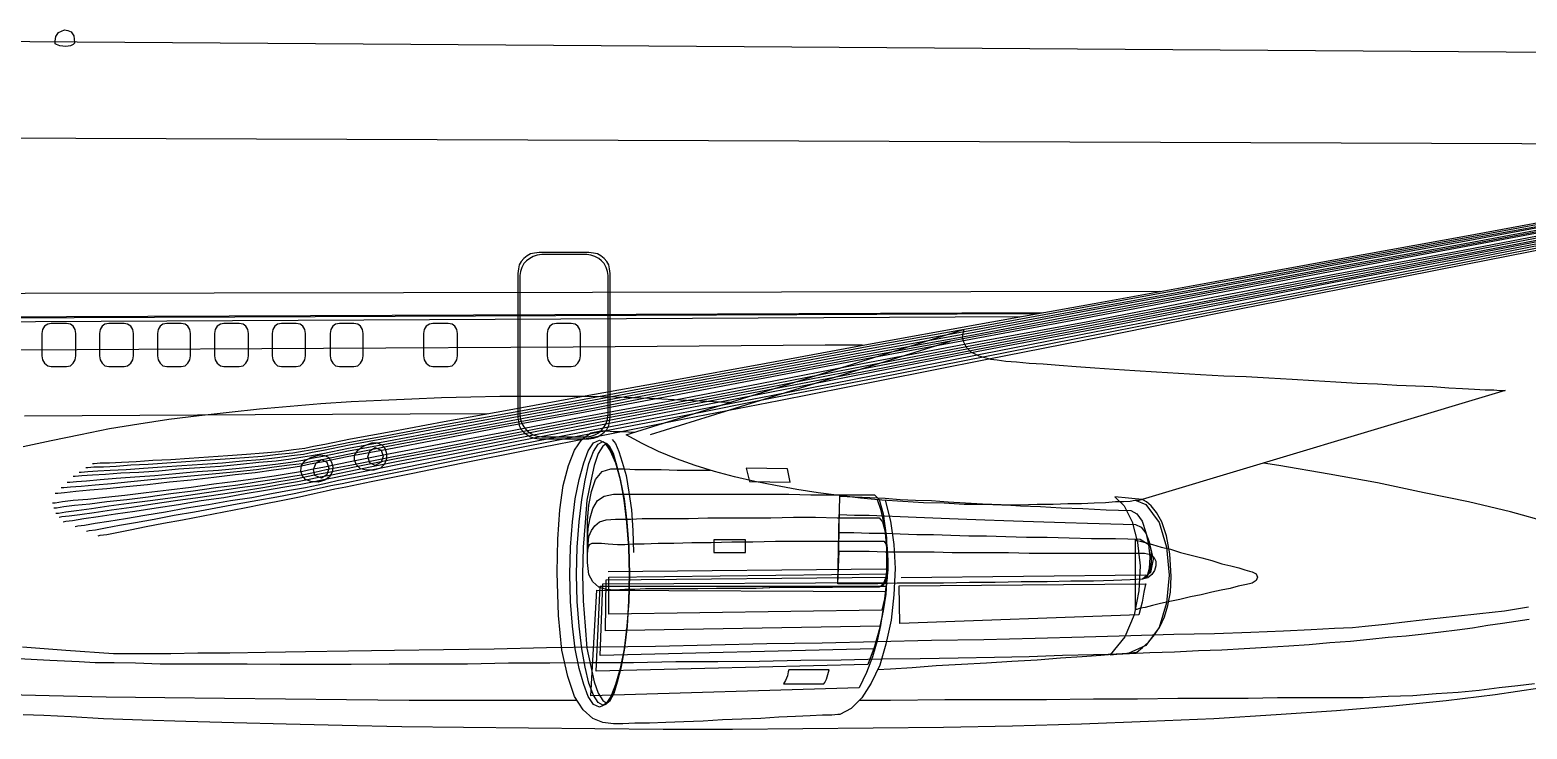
# Model space of a CAD drawing. Extents: x 526 to 2267, y -112 to 246.
# Drawn here: x 614.44 to 655.99, y 82.56 to 101.96 of the extents above; entities that cross this region are included whole.
import ezdxf

# ---------------------------------------------------------------- set-up
doc = ezdxf.new("R2010")
doc.units = 0
doc.header["$MEASUREMENT"] = 0
doc.layers.get('0').update_dxf_attribs({"linetype": 'CONTINUOUS'})

msp = doc.modelspace()

# ---------------------------------------------------------------- linework, layer by layer
at = {"linetype": 'Continuous'}
for points in [[(615.142, 101.592), (615.142, 101.648), (615.16, 101.777), (615.234, 101.888), (615.399, 101.961), (615.491, 101.943), (615.583, 101.906), (615.657, 101.795), (615.675, 101.611), (615.675, 101.592), (615.639, 101.555), (615.565, 101.519), (615.436, 101.5), (615.27, 101.519), (615.178, 101.555), (615.142, 101.574), (615.142, 101.592)], [(610.461, 101.666), (683.16, 101.155)], [(610.461, 101.666), (683.16, 101.155)], [(610.461, 101.666), (683.16, 101.155)], [(670.891, 98.741), (568.05, 99.124)], [(615.988, 89.82), (616.044, 89.82), (616.21, 89.839), (616.486, 89.839), (616.836, 89.857), (617.241, 89.894), (617.721, 89.912), (618.236, 89.949), (618.77, 89.986), (619.305, 90.023), (619.858, 90.059), (620.392, 90.096), (620.889, 90.133), (621.331, 90.188), (621.737, 90.225), (622.05, 90.28), (622.29, 90.317), (622.603, 90.372), (623.322, 90.52), (624.446, 90.722), (625.901, 90.999), (627.706, 91.331), (629.825, 91.717), (632.202, 92.159), (634.836, 92.639), (637.674, 93.173), (640.732, 93.726), (643.937, 94.315), (647.273, 94.923), (650.717, 95.55), (654.254, 96.194), (657.847, 96.858)], [(616.173, 89.931), (616.228, 89.931), (616.394, 89.949), (616.652, 89.949), (616.984, 89.967), (617.389, 89.986), (617.85, 90.023), (618.347, 90.041), (618.863, 90.078), (619.397, 90.115), (619.931, 90.151), (620.448, 90.188), (620.926, 90.225), (621.368, 90.262), (621.756, 90.317), (622.069, 90.354), (622.308, 90.409), (622.621, 90.464), (623.34, 90.612), (624.464, 90.814), (625.938, 91.091), (627.743, 91.423), (629.844, 91.809), (632.238, 92.233), (634.873, 92.712), (637.711, 93.246), (640.769, 93.8), (643.974, 94.37), (647.328, 94.978), (650.772, 95.605), (654.309, 96.25), (657.902, 96.913)], [(657.571, 96.489), (654.015, 95.807), (650.496, 95.145), (647.07, 94.499), (643.753, 93.855), (640.566, 93.265), (637.544, 92.694), (634.707, 92.141), (632.109, 91.644), (629.733, 91.202), (627.633, 90.796), (625.846, 90.464), (624.39, 90.188), (623.285, 89.967), (622.566, 89.82), (622.253, 89.765), (622.013, 89.709), (621.663, 89.654), (621.221, 89.58), (620.705, 89.506), (620.152, 89.433), (619.545, 89.359), (618.918, 89.267), (618.292, 89.193), (617.666, 89.12), (617.076, 89.046), (616.542, 88.991), (616.044, 88.935), (615.639, 88.899), (615.344, 88.862), (615.142, 88.825), (615.068, 88.825)], [(615.105, 88.696), (615.178, 88.696), (615.381, 88.733), (615.675, 88.77), (616.099, 88.807), (616.579, 88.88), (617.131, 88.935), (617.721, 89.009), (618.347, 89.101), (618.974, 89.175), (619.6, 89.267), (620.208, 89.34), (620.779, 89.433), (621.295, 89.506), (621.737, 89.58), (622.087, 89.636), (622.345, 89.691), (622.658, 89.765), (623.377, 89.894), (624.482, 90.115), (625.938, 90.391), (627.725, 90.741), (629.807, 91.147), (632.183, 91.588), (634.781, 92.086), (637.618, 92.639), (640.622, 93.21), (643.809, 93.818), (647.125, 94.444), (650.551, 95.108), (654.051, 95.771), (657.608, 96.453)], [(657.552, 96.563), (653.996, 95.899), (650.477, 95.237), (647.051, 94.591), (643.735, 93.965), (640.548, 93.375), (637.508, 92.805), (634.689, 92.27), (632.072, 91.773), (629.696, 91.331), (627.614, 90.944), (625.809, 90.593), (624.353, 90.317), (623.248, 90.115), (622.529, 89.967), (622.216, 89.912), (621.977, 89.857), (621.627, 89.802), (621.202, 89.746), (620.687, 89.672), (620.134, 89.617), (619.545, 89.543), (618.918, 89.469), (618.31, 89.414), (617.702, 89.34), (617.112, 89.285), (616.579, 89.23), (616.099, 89.193), (615.712, 89.156), (615.399, 89.12), (615.215, 89.101), (615.142, 89.101)], [(615.16, 88.549), (615.234, 88.549), (615.436, 88.586), (615.731, 88.622), (616.154, 88.678), (616.634, 88.751), (617.186, 88.825), (617.776, 88.899), (618.402, 88.991), (619.029, 89.083), (619.655, 89.175), (620.263, 89.267), (620.834, 89.34), (621.35, 89.433), (621.811, 89.506), (622.161, 89.58), (622.419, 89.636), (622.732, 89.691), (623.45, 89.839), (624.556, 90.059), (626.011, 90.336), (627.798, 90.685), (629.881, 91.091), (632.238, 91.533), (634.855, 92.03), (637.674, 92.584), (640.677, 93.154), (643.864, 93.763), (647.162, 94.407), (650.588, 95.052), (654.088, 95.715), (657.644, 96.397)], [(615.307, 89.267), (615.381, 89.267), (615.565, 89.285), (615.86, 89.304), (616.247, 89.34), (616.707, 89.377), (617.241, 89.433), (617.795, 89.488), (618.402, 89.543), (619.01, 89.599), (619.6, 89.654), (620.189, 89.709), (620.724, 89.765), (621.221, 89.839), (621.645, 89.894), (621.995, 89.931), (622.234, 89.986), (622.547, 90.041), (623.266, 90.188), (624.372, 90.409), (625.846, 90.685), (627.633, 91.017), (629.733, 91.404), (632.091, 91.865), (634.707, 92.344), (637.544, 92.878), (640.585, 93.449), (643.772, 94.039), (647.088, 94.665), (650.532, 95.31), (654.051, 95.955), (657.608, 96.618)], [(615.473, 89.414), (615.547, 89.414), (615.731, 89.433), (616.007, 89.451), (616.394, 89.488), (616.836, 89.525), (617.352, 89.562), (617.905, 89.599), (618.494, 89.654), (619.084, 89.709), (619.673, 89.746), (620.245, 89.802), (620.779, 89.857), (621.258, 89.912), (621.682, 89.967), (622.013, 90.023), (622.253, 90.078), (622.566, 90.133), (623.285, 90.28), (624.39, 90.483), (625.864, 90.759), (627.651, 91.091), (629.752, 91.496), (632.128, 91.938), (634.744, 92.418), (637.581, 92.952), (640.622, 93.504), (643.809, 94.113), (647.144, 94.72), (650.588, 95.366), (654.107, 96.01), (657.681, 96.674)], [(615.639, 89.58), (615.694, 89.58), (615.878, 89.599), (616.173, 89.617), (616.542, 89.636), (616.965, 89.672), (617.462, 89.691), (618.016, 89.728), (618.568, 89.783), (619.158, 89.82), (619.729, 89.857), (620.282, 89.912), (620.797, 89.967), (621.276, 90.004), (621.682, 90.059), (622.013, 90.115), (622.253, 90.151), (622.566, 90.207), (623.285, 90.354), (624.39, 90.557), (625.864, 90.833), (627.669, 91.183), (629.77, 91.57), (632.146, 92.012), (634.762, 92.492), (637.618, 93.025), (640.64, 93.578), (643.845, 94.186), (647.181, 94.794), (650.625, 95.439), (654.144, 96.084), (657.718, 96.747)], [(615.804, 89.691), (615.86, 89.691), (616.044, 89.709), (616.321, 89.728), (616.671, 89.746), (617.112, 89.765), (617.592, 89.802), (618.108, 89.839), (618.66, 89.875), (619.232, 89.912), (619.784, 89.949), (620.337, 90.004), (620.834, 90.041), (621.313, 90.096), (621.7, 90.151), (622.032, 90.188), (622.271, 90.244), (622.584, 90.299), (623.303, 90.446), (624.409, 90.649), (625.883, 90.925), (627.688, 91.257), (629.789, 91.644), (632.165, 92.086), (634.799, 92.565), (637.637, 93.099), (640.677, 93.652), (643.882, 94.242), (647.236, 94.849), (650.68, 95.494), (654.199, 96.139), (657.792, 96.784)], [(615.252, 88.438), (615.326, 88.457), (615.528, 88.475), (615.823, 88.512), (616.228, 88.567), (616.707, 88.641), (617.26, 88.715), (617.85, 88.807), (618.476, 88.899), (619.103, 88.991), (619.729, 89.083), (620.337, 89.175), (620.908, 89.267), (621.423, 89.359), (621.866, 89.433), (622.234, 89.506), (622.492, 89.562), (622.805, 89.617), (623.524, 89.765), (624.611, 89.986), (626.067, 90.262), (627.853, 90.612), (629.936, 91.017), (632.294, 91.478), (634.91, 91.975), (637.729, 92.51), (640.732, 93.099), (643.901, 93.707), (647.217, 94.352), (650.625, 94.997), (654.107, 95.678), (657.663, 96.36)], [(615.362, 88.309), (615.436, 88.327), (615.62, 88.346), (615.933, 88.401), (616.339, 88.457), (616.818, 88.53), (617.352, 88.604), (617.942, 88.696), (618.568, 88.788), (619.195, 88.899), (619.821, 88.991), (620.411, 89.101), (620.982, 89.193), (621.516, 89.285), (621.958, 89.359), (622.326, 89.433), (622.584, 89.488), (622.879, 89.543), (623.598, 89.691), (624.685, 89.912), (626.14, 90.188), (627.909, 90.538), (629.991, 90.944), (632.331, 91.404), (634.928, 91.901), (637.747, 92.455), (640.75, 93.044), (643.919, 93.652), (647.217, 94.297), (650.625, 94.96), (654.125, 95.623), (657.663, 96.305)], [(615.694, 88.18), (615.768, 88.198), (615.952, 88.217), (616.247, 88.272), (616.634, 88.327), (617.094, 88.401), (617.629, 88.494), (618.2, 88.586), (618.789, 88.696), (619.397, 88.788), (620.005, 88.899), (620.595, 88.991), (621.147, 89.101), (621.645, 89.193), (622.087, 89.267), (622.437, 89.34), (622.695, 89.396), (623.008, 89.469), (623.727, 89.599), (624.814, 89.82), (626.269, 90.115), (628.038, 90.464), (630.12, 90.87), (632.478, 91.331), (635.058, 91.828), (637.877, 92.381), (640.861, 92.97), (644.029, 93.597), (647.328, 94.223), (650.717, 94.886), (654.199, 95.568), (657.736, 96.268)], [(616.007, 88.051), (616.081, 88.069), (616.265, 88.088), (616.542, 88.143), (616.928, 88.217), (617.37, 88.291), (617.887, 88.383), (618.439, 88.494), (619.01, 88.586), (619.6, 88.696), (620.189, 88.807), (620.761, 88.917), (621.295, 89.009), (621.774, 89.101), (622.198, 89.193), (622.547, 89.267), (622.787, 89.322), (623.101, 89.377), (623.8, 89.525), (624.906, 89.746), (626.361, 90.041), (628.13, 90.391), (630.194, 90.796), (632.552, 91.257), (635.131, 91.773), (637.932, 92.307), (640.935, 92.897), (644.085, 93.523), (647.383, 94.168), (650.772, 94.831), (654.254, 95.513), (657.773, 96.213)], [(616.339, 87.922), (616.394, 87.94), (616.579, 87.959), (616.855, 88.014), (617.223, 88.088), (617.666, 88.18), (618.144, 88.272), (618.678, 88.364), (619.25, 88.475), (619.821, 88.586), (620.392, 88.696), (620.945, 88.807), (621.46, 88.917), (621.921, 89.009), (622.326, 89.101), (622.658, 89.175), (622.898, 89.23), (623.211, 89.285), (623.911, 89.433), (625.016, 89.654), (626.453, 89.949), (628.222, 90.299), (630.304, 90.704), (632.644, 91.183), (635.223, 91.681), (638.024, 92.233), (641.008, 92.823), (644.158, 93.449), (647.438, 94.113), (650.828, 94.775), (654.291, 95.458), (657.81, 96.157)], [(630.543, 93.025), (630.543, 95.2), (630.525, 95.329), (630.507, 95.439), (630.451, 95.531), (630.378, 95.623), (630.286, 95.697), (630.194, 95.752), (630.083, 95.771), (629.954, 95.789), (628.572, 95.789), (628.444, 95.771), (628.333, 95.752), (628.241, 95.697), (628.148, 95.623), (628.074, 95.531), (628.019, 95.439), (628.001, 95.329), (627.982, 95.2), (627.982, 93.025)], [(630.488, 93.025), (630.488, 95.145), (630.47, 95.255), (630.433, 95.366), (630.378, 95.476), (630.304, 95.55), (630.23, 95.623), (630.12, 95.678), (630.009, 95.715), (629.899, 95.734), (628.646, 95.734), (628.517, 95.715), (628.407, 95.678), (628.314, 95.623), (628.222, 95.55), (628.148, 95.476), (628.093, 95.366), (628.056, 95.255), (628.038, 95.145), (628.038, 92.989)], [(561.823, 94.96), (561.657, 94.757), (561.547, 94.536), (561.51, 94.315), (561.584, 94.094), (561.805, 93.91), (562.173, 93.744), (562.744, 93.652), (563.536, 93.615), (641.941, 94.008)], [(561.491, 94.647), (561.344, 94.462), (561.27, 94.297), (561.288, 94.149), (561.418, 94.039), (561.676, 93.929), (562.099, 93.855), (562.689, 93.818), (563.499, 93.8), (642.56, 94.118)], [(645.793, 94.7), (561.823, 94.554)], [(593.383, 93.892), (642.398, 94.089)], [(615.455, 92.62), (615.565, 92.639), (615.639, 92.712), (615.694, 92.805), (615.712, 92.915), (615.712, 93.541), (615.694, 93.652), (615.639, 93.744), (615.565, 93.8), (615.455, 93.818), (615.031, 93.818), (614.939, 93.8), (614.846, 93.744), (614.791, 93.652), (614.773, 93.541), (614.773, 92.915), (614.791, 92.805), (614.846, 92.712), (614.939, 92.639), (615.031, 92.62), (615.455, 92.62)], [(617.057, 92.62), (617.149, 92.639), (617.241, 92.712), (617.297, 92.805), (617.315, 92.915), (617.315, 93.541), (617.297, 93.652), (617.241, 93.744), (617.149, 93.8), (617.057, 93.818), (616.634, 93.818), (616.523, 93.8), (616.45, 93.744), (616.394, 93.652), (616.376, 93.541), (616.376, 92.915), (616.394, 92.805), (616.45, 92.712), (616.523, 92.639), (616.634, 92.62), (617.057, 92.62)], [(618.641, 92.62), (618.752, 92.639), (618.826, 92.712), (618.881, 92.805), (618.9, 92.915), (618.9, 93.541), (618.881, 93.652), (618.826, 93.744), (618.752, 93.8), (618.641, 93.818), (618.236, 93.818), (618.126, 93.8), (618.052, 93.744), (617.997, 93.652), (617.979, 93.541), (617.979, 92.915), (617.997, 92.805), (618.052, 92.712), (618.126, 92.639), (618.236, 92.62), (618.641, 92.62)], [(620.245, 92.62), (620.355, 92.639), (620.429, 92.712), (620.484, 92.805), (620.503, 92.915), (620.503, 93.541), (620.484, 93.652), (620.429, 93.744), (620.355, 93.8), (620.245, 93.818), (619.821, 93.818), (619.729, 93.8), (619.637, 93.744), (619.581, 93.652), (619.563, 93.541), (619.563, 92.915), (619.581, 92.805), (619.637, 92.712), (619.729, 92.639), (619.821, 92.62), (620.245, 92.62)], [(621.829, 92.62), (621.94, 92.639), (622.013, 92.712), (622.069, 92.805), (622.087, 92.915), (622.087, 93.541), (622.069, 93.652), (622.013, 93.744), (621.94, 93.8), (621.829, 93.818), (621.423, 93.818), (621.313, 93.8), (621.239, 93.744), (621.184, 93.652), (621.166, 93.541), (621.166, 92.915), (621.184, 92.805), (621.239, 92.712), (621.313, 92.639), (621.423, 92.62), (621.829, 92.62)], [(623.432, 92.62), (623.543, 92.639), (623.616, 92.712), (623.671, 92.805), (623.69, 92.915), (623.69, 93.541), (623.671, 93.652), (623.616, 93.744), (623.543, 93.8), (623.432, 93.818), (623.027, 93.818), (622.916, 93.8), (622.842, 93.744), (622.787, 93.652), (622.768, 93.541), (622.768, 92.915), (622.787, 92.805), (622.842, 92.712), (622.916, 92.639), (623.027, 92.62), (623.432, 92.62)], [(626.048, 92.62), (626.159, 92.639), (626.232, 92.712), (626.288, 92.805), (626.306, 92.915), (626.306, 93.541), (626.288, 93.652), (626.232, 93.744), (626.159, 93.8), (626.048, 93.818), (625.624, 93.818), (625.532, 93.8), (625.44, 93.744), (625.385, 93.652), (625.366, 93.541), (625.366, 92.915), (625.385, 92.805), (625.44, 92.712), (625.532, 92.639), (625.624, 92.62), (626.048, 92.62)], [(629.456, 92.62), (629.567, 92.639), (629.641, 92.712), (629.696, 92.805), (629.715, 92.915), (629.715, 93.541), (629.696, 93.652), (629.641, 93.744), (629.567, 93.8), (629.456, 93.818), (629.051, 93.818), (628.941, 93.8), (628.867, 93.744), (628.812, 93.652), (628.793, 93.541), (628.793, 92.915), (628.812, 92.805), (628.867, 92.712), (628.941, 92.639), (629.051, 92.62), (629.456, 92.62)], [(630.986, 90.722), (640.345, 93.652), (640.345, 93.615), (640.327, 93.541), (640.308, 93.43), (640.345, 93.302), (640.419, 93.154), (640.548, 93.025), (640.769, 92.915), (641.1, 92.823), (641.284, 92.805), (641.524, 92.768), (641.819, 92.749), (642.169, 92.712), (642.556, 92.694), (642.998, 92.657), (643.477, 92.62), (643.993, 92.584), (644.528, 92.547), (645.098, 92.51), (645.706, 92.473), (646.314, 92.436), (646.922, 92.399), (647.567, 92.362), (648.193, 92.344), (648.82, 92.307), (649.464, 92.27), (650.072, 92.233), (650.68, 92.196), (651.27, 92.159), (651.84, 92.141), (652.375, 92.104), (652.891, 92.086), (653.37, 92.067), (653.812, 92.03), (654.199, 92.012), (654.53, 91.993), (654.826, 91.975), (655.065, 91.975), (655.231, 91.957), (655.341, 91.957), (655.378, 91.957), (645.209, 88.899), (645.172, 88.899), (645.098, 88.899), (644.969, 88.88), (644.785, 88.862), (644.564, 88.862), (644.288, 88.843), (643.974, 88.825), (643.624, 88.807), (643.238, 88.807), (642.832, 88.788), (642.39, 88.788), (641.911, 88.77), (641.413, 88.77), (640.898, 88.788), (640.364, 88.788), (639.811, 88.825), (639.24, 88.843), (638.668, 88.88), (638.079, 88.917), (637.489, 88.972), (636.9, 89.046), (636.31, 89.12), (635.721, 89.212), (635.131, 89.322), (634.56, 89.433), (633.989, 89.562), (633.436, 89.709), (632.902, 89.875), (632.386, 90.059), (631.888, 90.262), (631.428, 90.483), (630.986, 90.722)], [(637.547, 93.215), (636.513, 93.21), (629.512, 93.154), (622.584, 93.118), (615.749, 93.081), (609.08, 93.044)], [(639.976, 93.32), (631.649, 90.722)], [(627.982, 93.025), (627.982, 91.202), (628.001, 91.091), (628.019, 90.98), (628.074, 90.87), (628.148, 90.796), (628.241, 90.722), (628.333, 90.667), (628.444, 90.63), (628.572, 90.612), (629.954, 90.612), (630.083, 90.63), (630.194, 90.667), (630.286, 90.722), (630.378, 90.796), (630.451, 90.87), (630.507, 90.98), (630.525, 91.091), (630.543, 91.202), (630.543, 93.025)], [(628.038, 92.989), (628.038, 91.276), (628.056, 91.147), (628.093, 91.036), (628.148, 90.944), (628.222, 90.851), (628.314, 90.777), (628.407, 90.722), (628.517, 90.685), (628.646, 90.667), (629.899, 90.667), (630.009, 90.685), (630.12, 90.722), (630.23, 90.777), (630.304, 90.851), (630.378, 90.944), (630.433, 91.036), (630.47, 91.147), (630.488, 91.276), (630.488, 93.025)], [(629.862, 91.791), (629.088, 91.791), (628.296, 91.791), (627.485, 91.791), (626.674, 91.773), (625.864, 91.754), (625.035, 91.717), (624.187, 91.681), (623.358, 91.644), (622.511, 91.588), (621.663, 91.515), (620.816, 91.441), (619.968, 91.349), (619.14, 91.257), (618.292, 91.147), (617.462, 91.017), (616.652, 90.888), (615.841, 90.722), (615.031, 90.557), (614.257, 90.391)], [(633.853, 91.62), (633.786, 91.625), (632.662, 91.681), (631.631, 91.736), (630.691, 91.773), (629.862, 91.791)], [(627.138, 91.311), (620.687, 91.276), (614.294, 91.239)], [(638.177, 88.911), (638.318, 88.327), (638.41, 87.683), (638.447, 87.019), (638.41, 86.282), (638.337, 85.582), (638.189, 84.919), (638.024, 84.33), (637.784, 83.832), (637.526, 83.427), (637.231, 83.132), (636.918, 82.966), (636.863, 82.966), (636.697, 82.948), (636.439, 82.948), (636.089, 82.929), (635.684, 82.911), (635.223, 82.892), (634.725, 82.855), (634.192, 82.837), (633.657, 82.818), (633.123, 82.782), (632.589, 82.763), (632.091, 82.745), (631.631, 82.726), (631.225, 82.726), (630.894, 82.708), (630.635, 82.708), (630.341, 82.745), (630.065, 82.855), (629.789, 83.095), (629.549, 83.464), (629.364, 84.016), (629.198, 84.753), (629.106, 85.711), (629.07, 86.909), (629.088, 87.83), (629.143, 88.641), (629.235, 89.322), (629.382, 89.875), (629.549, 90.299), (629.752, 90.593), (630.009, 90.777), (630.286, 90.833)], [(629.419, 86.853), (629.438, 87.609), (629.493, 88.309), (629.567, 88.954), (629.678, 89.488), (629.807, 89.949), (629.936, 90.28), (630.083, 90.501), (630.249, 90.575), (630.396, 90.501), (630.543, 90.28), (630.691, 89.949), (630.82, 89.488), (630.93, 88.954), (631.004, 88.309), (631.06, 87.609), (631.078, 86.853), (631.06, 86.098), (631.004, 85.416), (630.93, 84.79), (630.82, 84.237), (630.691, 83.795), (630.562, 83.464), (630.414, 83.243), (630.249, 83.169), (630.083, 83.243), (629.936, 83.464), (629.807, 83.795), (629.678, 84.237), (629.567, 84.79), (629.493, 85.416), (629.438, 86.098), (629.419, 86.853)], [(630.286, 90.833), (630.322, 90.833), (630.451, 90.833), (630.635, 90.814), (630.894, 90.814), (631.207, 90.796), (631.22, 90.796)], [(630.599, 90.593), (630.691, 90.483), (630.783, 90.262), (630.875, 89.967), (630.986, 89.599), (631.06, 89.138), (631.133, 88.641), (631.17, 88.069), (631.189, 87.462)], [(622.474, 90.17), (622.621, 90.151), (622.732, 90.096), (622.805, 89.967), (622.842, 89.839), (622.824, 89.691), (622.75, 89.562), (622.621, 89.469), (622.437, 89.414), (622.234, 89.433), (622.087, 89.488), (621.995, 89.599), (621.958, 89.728), (621.977, 89.875), (622.069, 90.004), (622.234, 90.096), (622.474, 90.17)], [(623.929, 90.501), (624.076, 90.501), (624.206, 90.446), (624.298, 90.336), (624.335, 90.207), (624.335, 90.059), (624.28, 89.912), (624.169, 89.802), (623.984, 89.746), (623.782, 89.746), (623.616, 89.783), (623.506, 89.894), (623.45, 90.023), (623.45, 90.151), (623.543, 90.299), (623.69, 90.409), (623.929, 90.501)], [(624.021, 90.372), (624.187, 90.299), (624.243, 90.133), (624.187, 89.967), (624.021, 89.875), (623.874, 89.949), (623.819, 90.115), (623.874, 90.28), (624.021, 90.372)], [(629.604, 86.853), (629.622, 87.609), (629.678, 88.309), (629.752, 88.935), (629.844, 89.469), (629.954, 89.931), (630.083, 90.262), (630.212, 90.464), (630.341, 90.538), (630.47, 90.464), (630.58, 90.262), (630.709, 89.931), (630.82, 89.469), (630.93, 88.935), (631.004, 88.309), (631.06, 87.609), (631.078, 86.853), (631.06, 86.098), (631.004, 85.416), (630.93, 84.79), (630.838, 84.274), (630.727, 83.832), (630.599, 83.5), (630.47, 83.298), (630.341, 83.224), (630.212, 83.298), (630.083, 83.5), (629.954, 83.832), (629.844, 84.274), (629.752, 84.79), (629.678, 85.416), (629.622, 86.098), (629.604, 86.853)], [(630.451, 83.28), (630.543, 83.353), (630.654, 83.556), (630.746, 83.869), (630.857, 84.293), (630.949, 84.809), (631.023, 85.416), (631.06, 86.117), (631.078, 86.853), (631.06, 87.609), (631.004, 88.291), (630.93, 88.917), (630.838, 89.451), (630.727, 89.875), (630.635, 90.207), (630.525, 90.409), (630.451, 90.483), (630.341, 90.409), (630.212, 90.207), (630.101, 89.875), (630.009, 89.451), (629.899, 88.917), (629.844, 88.291), (629.789, 87.609), (629.77, 86.853), (629.789, 86.117), (629.844, 85.416), (629.899, 84.809), (630.009, 84.293), (630.101, 83.869), (630.212, 83.556), (630.341, 83.353), (630.451, 83.28)], [(622.529, 90.041), (622.676, 89.967), (622.732, 89.802), (622.676, 89.617), (622.529, 89.525), (622.345, 89.599), (622.308, 89.765), (622.382, 89.949), (622.529, 90.041)], [(637.952, 88.929), (638.042, 88.659), (638.153, 88.18), (638.208, 87.609), (638.208, 86.927), (638.189, 86.779), (638.134, 86.632), (638.061, 86.54), (637.969, 86.503), (637.913, 86.503), (637.729, 86.503), (637.471, 86.503), (637.102, 86.503), (636.697, 86.485), (636.218, 86.485), (635.684, 86.485), (635.15, 86.485), (634.578, 86.466), (634.026, 86.466), (633.491, 86.466), (632.975, 86.448), (632.515, 86.448), (632.109, 86.448), (631.759, 86.448), (631.52, 86.448), (631.225, 86.43), (630.949, 86.43), (630.672, 86.411), (630.433, 86.43), (630.23, 86.503), (630.065, 86.651), (629.954, 86.853), (629.917, 87.185), (629.917, 87.517), (629.917, 87.903), (629.917, 88.346), (629.954, 88.77), (630.028, 89.156), (630.138, 89.488), (630.322, 89.709), (630.562, 89.783), (630.599, 89.783), (630.746, 89.783), (630.949, 89.783), (631.225, 89.765), (631.575, 89.765), (631.962, 89.765), (632.405, 89.746), (632.902, 89.746), (633.319, 89.746)], [(635.463, 89.783), (634.32, 89.802), (634.412, 89.433), (635.536, 89.414), (635.463, 89.783)], [(656.594, 88.291), (655.525, 88.586), (654.364, 88.862), (653.13, 89.12), (651.84, 89.396), (650.496, 89.636), (649.095, 89.875), (648.673, 89.941)], [(637.877, 89.064), (638.005, 88.935), (638.116, 88.53), (638.208, 87.867), (638.208, 86.946), (638.189, 86.798), (638.153, 86.651), (638.079, 86.54), (637.969, 86.503), (637.913, 86.503), (637.729, 86.503), (637.471, 86.503), (637.102, 86.503), (636.697, 86.485), (636.218, 86.485), (635.684, 86.485), (635.15, 86.485), (634.578, 86.466), (634.026, 86.466), (633.491, 86.466), (632.975, 86.448), (632.515, 86.448), (632.109, 86.448), (631.759, 86.448), (631.52, 86.448), (631.225, 86.43), (630.949, 86.43), (630.672, 86.411), (630.433, 86.43), (630.23, 86.503), (630.065, 86.651), (629.954, 86.853), (629.917, 87.185), (629.917, 87.48), (629.917, 87.793), (629.936, 88.124), (629.991, 88.42), (630.065, 88.678), (630.194, 88.899), (630.378, 89.027), (630.635, 89.083), (630.691, 89.083), (630.82, 89.083), (631.06, 89.083), (631.354, 89.083), (631.723, 89.083), (632.146, 89.083), (632.626, 89.083), (633.16, 89.083), (633.713, 89.083), (634.284, 89.083), (634.891, 89.083), (635.5, 89.083), (636.107, 89.064), (636.716, 89.064), (637.305, 89.064), (637.877, 89.064)], [(644.988, 88.622), (645.153, 88.53), (645.301, 88.327), (645.411, 88.014), (645.485, 87.683), (645.522, 87.333), (645.503, 87.019), (645.448, 86.816), (645.319, 86.724), (644.969, 86.706), (644.509, 86.687), (643.956, 86.669), (643.33, 86.669), (642.666, 86.651), (641.948, 86.651), (641.229, 86.632), (640.511, 86.632), (639.792, 86.614), (639.129, 86.614), (638.502, 86.614), (637.969, 86.595), (637.508, 86.595), (637.158, 86.595), (636.937, 86.595), (636.863, 86.595), (636.918, 89.027), (637.323, 89.009), (637.747, 88.991), (638.171, 88.972), (638.594, 88.935), (639.019, 88.917), (639.461, 88.899), (639.921, 88.862), (640.4, 88.843), (640.879, 88.807), (641.395, 88.788), (641.93, 88.751), (642.482, 88.733), (643.053, 88.696), (643.661, 88.678), (644.306, 88.641), (644.988, 88.622)], [(644.546, 89.009), (644.804, 88.751), (645.025, 88.309), (645.172, 87.738), (645.246, 87.093), (645.209, 86.393), (645.08, 85.73), (644.822, 85.122), (644.417, 84.624), (645.153, 84.698), (645.319, 84.827), (645.485, 84.974), (645.651, 85.177), (645.799, 85.398), (645.928, 85.674), (646.02, 85.988), (646.093, 86.356), (646.112, 86.798), (646.075, 87.425), (645.983, 87.922), (645.854, 88.309), (645.706, 88.567), (645.559, 88.751), (645.43, 88.862), (645.338, 88.917), (645.301, 88.935), (644.546, 89.009)], [(645.117, 88.235), (645.282, 88.161), (645.411, 87.996), (645.503, 87.756), (645.559, 87.48), (645.559, 87.204), (645.522, 86.964), (645.448, 86.798), (645.319, 86.724), (644.969, 86.706), (644.509, 86.687), (643.956, 86.669), (643.33, 86.669), (642.666, 86.651), (641.948, 86.651), (641.229, 86.632), (640.511, 86.632), (639.792, 86.614), (639.129, 86.614), (638.502, 86.614), (637.969, 86.595), (637.508, 86.595), (637.158, 86.595), (636.937, 86.595), (636.863, 86.595), (636.9, 88.512), (637.323, 88.494), (637.729, 88.494), (638.153, 88.475), (638.594, 88.457), (639.037, 88.438), (639.498, 88.42), (639.958, 88.401), (640.437, 88.383), (640.935, 88.364), (641.469, 88.346), (642.003, 88.327), (642.574, 88.309), (643.164, 88.291), (643.79, 88.272), (644.435, 88.254), (645.117, 88.235)], [(645.14, 88.899), (645.411, 88.788), (645.78, 88.291), (645.983, 87.609), (646.057, 86.835), (645.983, 86.061), (645.78, 85.379), (645.411, 84.882), (644.914, 84.661), (644.583, 84.643), (644.158, 84.606), (643.643, 84.569), (643.035, 84.532), (642.39, 84.477), (641.69, 84.44), (640.99, 84.385), (640.29, 84.348), (639.59, 84.311), (638.926, 84.256), (638.318, 84.219), (637.964, 84.207)], [(638.005, 88.42), (638.097, 88.309), (638.171, 88.032), (638.226, 87.572), (638.226, 86.964), (638.208, 86.798), (638.171, 86.651), (638.097, 86.54), (637.987, 86.503), (637.932, 86.503), (637.747, 86.503), (637.489, 86.503), (637.121, 86.503), (636.697, 86.485), (636.218, 86.485), (635.702, 86.485), (635.15, 86.485), (634.597, 86.466), (634.044, 86.466), (633.491, 86.466), (632.975, 86.448), (632.515, 86.448), (632.109, 86.448), (631.778, 86.448), (631.52, 86.448), (631.225, 86.43), (630.949, 86.43), (630.672, 86.411), (630.433, 86.43), (630.23, 86.503), (630.065, 86.651), (629.954, 86.853), (629.917, 87.185), (629.917, 87.462), (629.936, 87.683), (629.954, 87.903), (630.028, 88.069), (630.12, 88.198), (630.249, 88.309), (630.433, 88.364), (630.691, 88.383), (630.746, 88.383), (630.894, 88.383), (631.115, 88.383), (631.428, 88.401), (631.796, 88.401), (632.238, 88.401), (632.718, 88.401), (633.252, 88.42), (633.805, 88.42), (634.412, 88.42), (635.002, 88.42), (635.628, 88.438), (636.236, 88.438), (636.845, 88.42), (637.434, 88.42), (638.005, 88.42)], [(630.746, 87.683), (630.801, 87.683), (630.949, 87.683), (631.17, 87.701), (631.483, 87.701), (631.87, 87.719), (632.312, 87.719), (632.81, 87.738), (633.344, 87.738), (633.915, 87.756), (634.504, 87.756), (635.131, 87.775), (635.739, 87.775), (636.366, 87.775), (636.973, 87.775), (637.563, 87.775), (638.134, 87.775), (638.189, 87.701), (638.226, 87.517), (638.245, 87.259), (638.245, 86.983), (638.226, 86.816), (638.189, 86.669), (638.116, 86.559), (638.005, 86.503), (637.95, 86.503), (637.766, 86.503), (637.489, 86.503), (637.139, 86.503), (636.716, 86.485), (636.236, 86.485), (635.721, 86.485), (635.168, 86.485), (634.597, 86.466), (634.044, 86.466), (633.491, 86.466), (632.975, 86.448), (632.515, 86.448), (632.109, 86.448), (631.778, 86.448), (631.52, 86.448), (631.225, 86.43), (630.949, 86.43), (630.672, 86.411), (630.433, 86.43), (630.23, 86.503), (630.065, 86.651), (629.954, 86.853), (629.917, 87.185), (629.917, 87.425), (629.936, 87.591), (629.973, 87.683), (630.046, 87.719), (630.157, 87.719), (630.304, 87.719), (630.488, 87.701), (630.746, 87.683)], [(634.302, 87.811), (633.417, 87.811), (633.417, 87.462), (634.302, 87.462), (634.302, 87.811)], [(645.246, 87.83), (645.522, 87.664), (645.614, 87.278), (645.54, 86.909), (645.319, 86.724), (644.969, 86.706), (644.509, 86.687), (643.956, 86.669), (643.33, 86.669), (642.666, 86.651), (641.948, 86.651), (641.229, 86.632), (640.511, 86.632), (639.792, 86.614), (639.129, 86.614), (638.502, 86.614), (637.969, 86.595), (637.508, 86.595), (637.158, 86.595), (636.937, 86.595), (636.863, 86.595), (636.9, 88.014), (637.305, 88.014), (637.729, 87.996), (638.171, 87.996), (638.594, 87.977), (639.056, 87.959), (639.516, 87.959), (639.995, 87.94), (640.493, 87.922), (640.99, 87.922), (641.524, 87.903), (642.095, 87.885), (642.666, 87.885), (643.275, 87.867), (643.901, 87.848), (644.564, 87.848), (645.246, 87.83)], [(645.117, 87.811), (645.153, 87.793), (645.246, 87.775), (645.393, 87.738), (645.596, 87.683), (645.836, 87.609), (646.093, 87.554), (646.37, 87.462), (646.664, 87.388), (646.959, 87.314), (647.236, 87.241), (647.512, 87.149), (647.77, 87.093), (647.991, 87.038), (648.156, 86.983), (648.286, 86.946), (648.359, 86.927), (648.47, 86.872), (648.507, 86.779), (648.47, 86.687), (648.359, 86.614), (648.286, 86.595), (648.156, 86.559), (647.972, 86.522), (647.751, 86.466), (647.494, 86.411), (647.236, 86.356), (646.941, 86.282), (646.646, 86.227), (646.351, 86.154), (646.075, 86.098), (645.817, 86.043), (645.596, 85.988), (645.393, 85.933), (645.246, 85.914), (645.153, 85.877), (645.117, 85.877), (645.117, 87.811)], [(636.9, 87.498), (637.305, 87.498), (637.729, 87.498), (638.171, 87.48), (638.613, 87.48), (639.056, 87.48), (639.534, 87.48), (640.031, 87.462), (640.53, 87.462), (641.045, 87.462), (641.598, 87.462), (642.169, 87.443), (642.758, 87.443), (643.367, 87.443), (644.011, 87.443), (644.675, 87.443), (645.374, 87.443), (645.54, 87.406), (645.633, 87.333), (645.688, 87.222), (645.688, 87.093), (645.651, 86.964), (645.577, 86.853), (645.466, 86.761), (645.319, 86.724), (644.969, 86.706), (644.509, 86.687), (643.956, 86.669), (643.33, 86.669), (642.666, 86.651), (641.948, 86.651), (641.229, 86.632), (640.511, 86.632), (639.792, 86.614), (639.129, 86.614), (638.502, 86.614), (637.969, 86.595), (637.508, 86.595), (637.158, 86.595), (636.937, 86.595), (636.863, 86.595), (636.9, 87.498)], [(638.189, 87.001), (630.488, 86.927)], [(630.507, 85.748), (630.507, 86.779), (638.226, 86.872), (638.226, 86.761), (638.189, 86.503), (638.153, 86.172), (638.079, 85.859), (630.507, 85.748)], [(645.411, 86.835), (638.613, 86.761)], [(637.692, 84.348), (630.157, 84.163), (630.267, 86.522), (638.189, 86.522), (638.171, 86.301), (638.097, 85.748), (637.95, 85.048), (637.692, 84.348)], [(637.858, 84.79), (630.267, 84.606), (630.341, 86.595), (638.208, 86.632), (638.189, 86.448), (638.134, 85.969), (638.024, 85.379), (637.858, 84.79)], [(630.414, 85.287), (630.433, 86.706), (638.226, 86.779), (638.208, 86.632), (638.189, 86.301), (638.116, 85.841), (638.024, 85.416), (630.414, 85.287)], [(638.576, 85.49), (638.558, 86.54), (645.411, 86.595), (645.393, 86.54), (645.356, 86.356), (645.301, 86.08), (645.209, 85.73), (638.576, 85.49)], [(638.171, 86.374), (638.171, 86.301), (638.153, 86.098), (638.097, 85.804), (638.042, 85.435), (637.95, 85.011), (637.821, 84.569), (637.655, 84.126), (637.452, 83.703), (630.009, 83.482), (630.175, 86.411), (638.171, 86.374)], [(656.041, 85.601), (655.673, 85.545), (655.304, 85.49), (654.899, 85.435), (654.475, 85.361), (654.051, 85.306), (653.591, 85.25), (653.13, 85.195), (652.633, 85.14), (652.136, 85.103), (651.619, 85.048), (651.085, 84.993), (650.514, 84.956), (649.943, 84.901), (649.372, 84.864), (648.765, 84.827), (648.138, 84.79), (647.512, 84.753), (646.867, 84.735), (646.204, 84.698), (645.522, 84.68), (644.767, 84.643), (643.956, 84.624), (643.09, 84.606), (642.169, 84.569), (641.211, 84.551), (640.197, 84.532), (639.148, 84.514), (638.061, 84.496), (636.955, 84.477), (635.831, 84.459), (634.689, 84.44), (633.528, 84.422), (632.368, 84.422), (631.189, 84.403), (630.028, 84.403), (628.867, 84.385), (627.725, 84.385), (626.582, 84.366), (625.477, 84.366), (624.409, 84.366), (623.358, 84.348), (622.345, 84.348), (621.387, 84.348), (620.466, 84.366), (619.6, 84.366), (618.807, 84.366), (618.052, 84.366), (617.37, 84.385), (616.781, 84.403), (616.247, 84.403), (615.804, 84.422), (614.994, 84.459), (614.128, 84.514)], [(614.238, 84.845), (615.436, 84.753), (616.763, 84.661), (616.91, 84.661), (617.241, 84.661), (617.721, 84.661), (618.347, 84.661), (619.103, 84.68), (619.986, 84.68), (620.982, 84.698), (622.087, 84.717), (623.285, 84.735), (624.556, 84.753), (625.919, 84.772), (627.32, 84.79), (628.775, 84.827), (630.267, 84.845), (631.796, 84.864), (633.344, 84.901), (634.891, 84.937), (636.421, 84.956), (637.95, 84.993), (639.461, 85.03), (640.916, 85.048), (642.335, 85.085), (643.698, 85.122), (644.988, 85.158), (646.185, 85.195), (647.309, 85.214), (648.323, 85.25), (649.224, 85.287), (649.998, 85.324), (650.643, 85.361), (651.141, 85.379), (651.49, 85.416), (652.044, 85.471), (652.67, 85.545), (653.315, 85.619), (653.996, 85.693), (654.678, 85.767), (655.36, 85.841), (656.023, 85.951)], [(635.5, 84.2), (635.481, 84.145), (635.463, 84.034), (635.408, 83.906), (635.352, 83.813), (636.476, 83.813), (636.495, 83.85), (636.55, 83.942), (636.587, 84.071), (636.624, 84.2), (635.5, 84.2)], [(629.621, 83.353), (628.407, 83.353), (626.693, 83.353), (624.961, 83.353), (623.23, 83.372), (621.534, 83.39), (619.839, 83.408), (618.181, 83.427), (616.56, 83.445), (614.976, 83.482), (613.446, 83.519)], [(614.257, 82.966), (614.828, 82.948), (615.583, 82.911), (616.486, 82.855), (617.555, 82.818), (618.77, 82.782), (620.097, 82.745), (621.553, 82.708), (623.101, 82.671), (624.759, 82.634), (626.472, 82.616), (628.277, 82.597), (630.12, 82.579), (632.017, 82.561), (633.934, 82.561), (635.886, 82.579), (637.84, 82.597), (639.792, 82.616), (641.709, 82.653), (643.624, 82.708), (645.485, 82.782), (647.291, 82.855), (649.022, 82.966), (650.699, 83.077), (652.265, 83.206), (653.739, 83.353), (655.102, 83.519), (656.336, 83.703)], [(656.189, 83.813), (655.728, 83.758), (655.212, 83.703), (654.66, 83.629), (654.07, 83.574), (653.462, 83.537), (652.817, 83.482), (652.136, 83.464), (651.435, 83.427), (650.736, 83.427), (650.311, 83.427), (649.741, 83.427), (649.058, 83.427), (648.249, 83.408), (647.328, 83.408), (646.296, 83.408), (645.172, 83.39), (643.956, 83.39), (642.648, 83.372), (641.266, 83.372), (639.829, 83.372), (638.318, 83.353), (637.452, 83.353)]]:
    msp.add_lwpolyline(points, dxfattribs=at)

doc.saveas('drawing.dxf')
